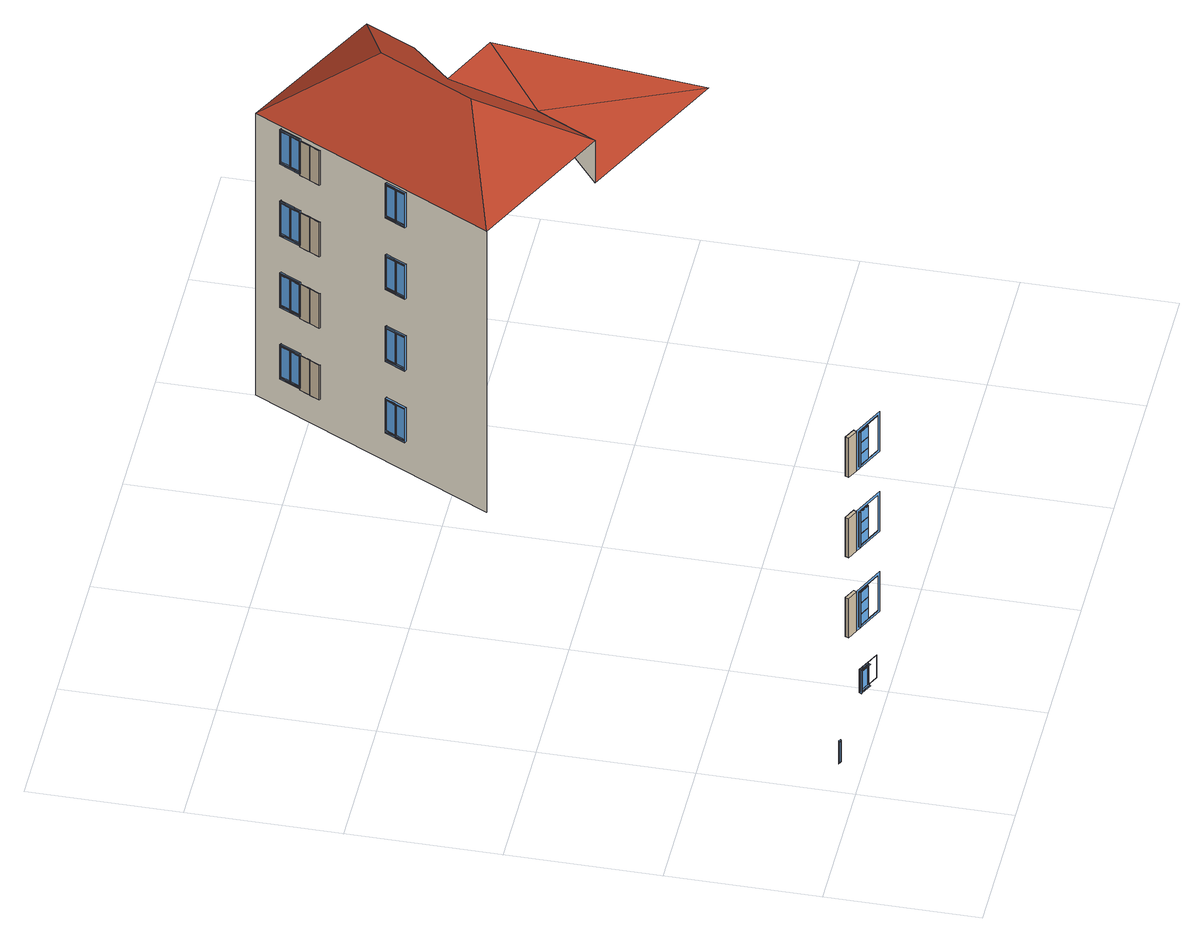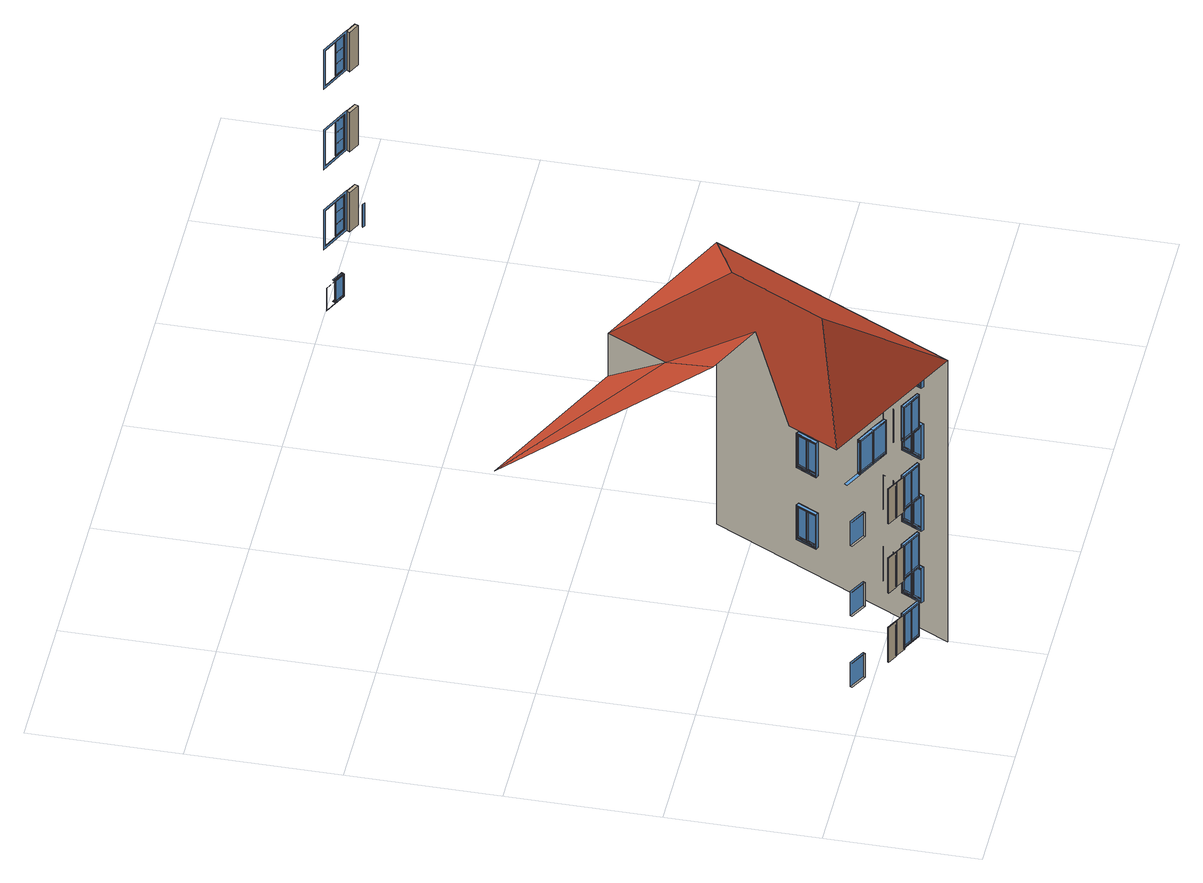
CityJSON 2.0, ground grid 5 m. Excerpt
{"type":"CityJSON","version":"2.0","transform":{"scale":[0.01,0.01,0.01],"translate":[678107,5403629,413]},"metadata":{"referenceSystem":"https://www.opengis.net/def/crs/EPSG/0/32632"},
"CityObjects":{
"building1":{"type":"Building","attributes":{"measuredHeight":18.85},"children":["building1-1","building1-2","building1-3"],"geometry":[{"type":"MultiSurface","lod":"3","boundaries":[[[0,1,2,3]],[[4,5,6,7]],[[8,9,10,11]],[[12,13,14,15,4,5]],[[16,17,18,19]],[[20,21,22,23]],[[24,25,26,27]],[[28,29,30,31]],[[32,33,34,35]],[[36,18,17,37]],[[38,22,21,39]],[[40,26,25,41]],[[42,43,44,45]],[[46,47,48,49]],[[50,51,52,53]],[[54,55,56,57]],[[58,59,60,61]],[[62,63,64,65]],[[66,67,68,69]],[[70,71,72,73]],[[74,75,76,77]],[[78,79,80,81]],[[82,56,55,83]],[[84,48,47,85]],[[86,52,51,87]],[[88,68,67,89]],[[90,60,59,91]],[[92,64,63,93]],[[94,80,79,95]],[[96,72,71,97]],[[98,76,75,99]],[[100,101,102,103]],[[31,30,104,105]],[[106,107,29,28]],[[28,31,105,106],[44,43,108,109]],[[45,44,109,110]],[[43,42,111,108]],[[112,113,47,46]],[[53,52,114,115]],[[116,117,55,54]],[[118,119,51,50]],[[57,56,120,121]],[[49,48,122,123]],[[124,125,59,58]],[[65,64,126,127]],[[128,129,67,66]],[[130,131,63,62]],[[69,68,132,133]],[[61,60,134,135]],[[136,137,71,70]],[[77,76,138,139]],[[140,141,79,78]],[[142,143,75,74]],[[81,80,144,145]],[[73,72,146,147]],[[117,55,56,120]],[[129,67,68,132]],[[141,79,80,144]],[[114,119,51,52]],[[122,113,47,48]],[[126,131,63,64]],[[134,125,59,60]],[[138,143,75,76]],[[146,137,71,72]],[[111,110,45,42]],[[85,47,113,148]],[[83,55,117,149]],[[150,114,52,86]],[[87,51,119,151]],[[152,120,56,82]],[[153,122,48,84]],[[91,59,125,154]],[[89,67,129,155]],[[156,126,64,92]],[[93,63,131,157]],[[158,132,68,88]],[[159,134,60,90]],[[97,71,137,160]],[[95,79,141,161]],[[162,138,76,98]],[[99,75,143,163]],[[164,144,80,94]],[[165,146,72,96]],[[166,102,101,167],[42,111,110,45]],[[168,169,170,171],[83,149,152,82],[151,150,86,87],[148,153,84,85]],[[172,173,174,175],[89,155,158,88],[157,156,92,93],[154,159,90,91]],[[176,177,178,179],[95,161,164,94],[163,162,98,99],[160,165,96,97]],[[103,102,166,180]],[[181,167,101,100]],[[151,119,114,150]],[[148,113,122,153]],[[149,117,120,152]],[[157,131,126,156]],[[154,125,134,159]],[[155,129,132,158]],[[163,143,138,162]],[[160,137,146,165]],[[161,141,144,164]],[[180,166,167,181]],[[181,182,183,180]],[[34,184,185,33],[100,103,180,183,186,187,182,181]],[[37,17,188,189]],[[190,191,22,38]],[[39,21,192,193]],[[194,195,26,40]],[[41,25,196,197]],[[198,199,200,201],[202,36,37,189]],[[203,204,205,206],[190,38,39,193]],[[207,208,209,210],[194,40,41,197]]],"semantics":{"surfaces":[{"type":"Window","frameMaterialClass":"Wood","frameMaterialName":"PaintedWood","paneMaterialClass":"Glass","frameMaterialUncertainty":0.5}],"values":[0,0,0,0,0,0,0,0,0,0,0,0,0,0,0,0,0,0,0,0,0,0,0,0,0,0,0,0,0,0,0,0,0,0,0,0,0,0,0,0,0,0,0,0,0,0,0,0,0,0,0,0,0,0,0,0,0,0,0,0,0,0,0,0,0,0,0,0,0,0,0,0,0,0,0,0,0,0,0,0,0,0,0,0,0,0,0,0,0,0,0,0,0,0,0,0,0,0,0,0,0,0,0,0,0,0,0,0,0]}}]},
"building1-1":{"type":"BuildingInstallation","attributes":{"materialClass":"Wood","materialName":"PaintedWood","materialUncertainty":0.3,"relationToConstruction":"outside"},"parents":["building1"],"geometry":[{"type":"MultiSurface","lod":"3","boundaries":[[[211,208,212,213]],[[208,211,214,215]],[[213,212,216,217]],[[211,213,217,214]],[[217,216,215,214]],[[212,208,215,216]]]}]},
"building1-2":{"type":"BuildingInstallation","attributes":{"materialClass":"Wood","materialName":"PaintedWood","materialUncertainty":0.3,"relationToConstruction":"outside"},"parents":["building1"],"geometry":[{"type":"MultiSurface","lod":"3","boundaries":[[[218,199,219,220]],[[199,218,221,222]],[[220,219,223,224]],[[218,220,224,221]],[[224,223,222,221]],[[219,199,222,223]]]}]},
"building1-3":{"type":"BuildingInstallation","attributes":{"materialClass":"Wood","materialName":"PaintedWood","materialUncertainty":0.3,"relationToConstruction":"outside"},"parents":["building1"],"geometry":[{"type":"MultiSurface","lod":"3","boundaries":[[[225,204,226,227]],[[204,225,228,229]],[[227,226,230,231]],[[225,227,231,228]],[[231,230,229,228]],[[226,204,229,230]]]}]},
"building2":{"type":"Building","attributes":{"measuredHeight":13.29},"children":["building2-1","building2-2","building2-3","building2-4","building2-5","building2-6","building2-7"],"geometry":[{"type":"MultiSurface","lod":"3","boundaries":[[[232,233,234,235]],[[236,237,238,239]],[[240,241,242,243]],[[244,245,246,247]],[[248,249,250,251]],[[252,253,254,255]],[[256,257,258,259]],[[260,261,262,263]],[[264,265,266,267]],[[268,269,270,271]],[[272,273,274,275]],[[276,277,278,279]],[[280,281,282,283]],[[284,285,286,287]],[[288,289,290,291]],[[292,293,294,295]],[[296,297,233,232]],[[235,234,298,299]],[[300,301,237,236]],[[239,238,302,303]],[[304,305,241,240]],[[243,242,306,307]],[[308,309,245,244]],[[247,246,310,311]],[[312,313,267,264]],[[314,315,271,268]],[[316,317,275,272]],[[318,319,279,276]],[[298,234,233,297],[264,312,313,267]],[[302,238,237,301],[268,314,315,271]],[[306,242,241,305],[272,316,317,275]],[[310,246,245,309],[276,318,319,279]],[[267,266,320,313]],[[265,264,312,321]],[[271,270,322,315]],[[269,268,314,323]],[[275,274,324,317]],[[273,272,316,325]],[[279,278,326,319]],[[277,276,318,327]],[[280,283,328,329],[266,265,321,320]],[[284,287,330,331],[270,269,323,322]],[[288,291,332,333],[274,273,325,324]],[[292,295,334,335],[278,277,327,326]],[[329,336,281,280]],[[331,337,285,284]],[[333,338,289,288]],[[335,339,293,292]],[[283,282,340,328]],[[287,286,341,330]],[[291,290,342,332]],[[295,294,343,334]],[[296,344,345,299]],[[300,346,347,303]],[[304,348,349,307]],[[308,350,351,311]],[[250,352,353,249],[232,235,299,345,354,355,344,296]],[[254,356,357,253],[236,239,303,347,358,359,346,300]],[[258,360,361,257],[240,243,307,349,362,363,348,304]],[[262,364,365,261],[244,247,311,351,366,367,350,308]],[[299,298,297,296]],[[303,302,301,300]],[[307,306,305,304]],[[311,310,309,308]],[[344,368,369,345]],[[346,370,371,347]],[[348,372,373,349]],[[350,374,375,351]],[[321,312,313,320]],[[323,314,315,322]],[[325,316,317,324]],[[327,318,319,326]],[[352,376,251,250]],[[249,248,377,353]],[[356,378,255,254]],[[253,252,379,357]],[[360,380,259,258]],[[257,256,381,361]],[[364,382,263,262]],[[261,260,383,365]],[[384,385,386,387]],[[388,389,390,391]],[[392,393,394,395]],[[396,397,398,399]],[[340,336,329,328]],[[341,337,331,330]],[[342,338,333,332]],[[343,339,335,334]],[[400,401,402,403]],[[404,405,406,407]],[[408,409,410,411]],[[412,413,414,415]],[[336,340,401,400]],[[337,341,405,404]],[[338,342,409,408]],[[339,343,413,412]],[[251,376,377,248],[416,401,340,282,281,336,400,417]],[[255,378,379,252],[418,405,341,286,285,337,404,419]],[[259,380,381,256],[420,409,342,290,289,338,408,421]],[[263,382,383,260],[422,413,343,294,293,339,412,423]],[[355,424,368,344]],[[345,369,425,354]],[[359,426,370,346]],[[347,371,427,358]],[[363,428,372,348]],[[349,373,429,362]],[[367,430,374,350]],[[351,375,431,366]],[[424,425,369,368],[385,432,433,386]],[[426,427,371,370],[389,434,435,390]],[[428,429,373,372],[393,436,437,394]],[[430,431,375,374],[397,438,439,398]],[[386,385,432,433]],[[390,389,434,435]],[[394,393,436,437]],[[398,397,438,439]],[[387,386,433,440]],[[384,441,432,385]],[[391,390,435,442]],[[388,443,434,389]],[[395,394,437,444]],[[392,445,436,393]],[[399,398,439,446]],[[396,447,438,397]],[[448,449,450]],[[451,440,387,384,441,452,403,402]],[[453,442,391,388,443,454,407,406]],[[455,444,395,392,445,456,411,410]],[[457,446,399,396,447,458,415,414]],[[402,401,416,451]],[[452,417,400,403]],[[406,405,418,453]],[[454,419,404,407]],[[410,409,420,455]],[[456,421,408,411]],[[414,413,422,457]],[[458,423,412,415]],[[354,425,424,355]],[[358,427,426,359]],[[362,429,428,363]],[[366,431,430,367]],[[441,440,433,432]],[[443,442,435,434]],[[445,444,437,436]],[[447,446,439,438]],[[376,352,353,377]],[[378,356,357,379]],[[380,360,361,381]],[[382,364,365,383]],[[451,416,417,452,441,440]],[[453,418,419,454,443,442]],[[455,420,421,456,445,444]],[[457,422,423,458,447,446]],[[459,449,460,461],[261,365,364,262],[352,250,249,353],[361,360,258,257],[357,356,254,253],[462,463,464,465],[466,467,468,469],[470,471,472,473],[474,475,476,477]],[[449,448,478,460]],[[450,479,480]],[[481,482,483,484]],[[485,486,487,488]],[[489,490,491,492]],[[493,494,495,496]],[[497,470,473,498]],[[499,465,464,500]],[[501,467,466,502]],[[503,477,476,504]],[[505,506,507,508]],[[509,510,511,512]],[[513,514,515,516]],[[517,518,519,520]],[[521,522,523,524]],[[525,526,527,528]],[[529,530,531,532]],[[533,534,535,536]],[[537,538,482,481]],[[484,483,539,540]],[[541,542,486,485]],[[488,487,543,544]],[[545,546,490,489]],[[492,491,547,548]],[[549,550,494,493]],[[496,495,551,552]],[[553,554,508,505]],[[555,556,512,509]],[[557,558,516,513]],[[559,560,520,517]],[[539,483,482,538],[505,553,554,508]],[[543,487,486,542],[509,555,556,512]],[[547,491,490,546],[513,557,558,516]],[[551,495,494,550],[517,559,560,520]],[[508,507,561,554]],[[512,511,562,556]],[[516,515,563,558]],[[520,519,564,560]],[[506,505,553,565]],[[510,509,555,566]],[[514,513,557,567]],[[518,517,559,568]],[[521,524,569,570],[507,506,565,561]],[[525,528,571,572],[511,510,566,562]],[[529,532,573,574],[515,514,567,563]],[[533,536,575,576],[519,518,568,564]],[[570,577,522,521]],[[524,523,578,569]],[[572,579,526,525]],[[528,527,580,571]],[[574,581,530,529]],[[532,531,582,573]],[[576,583,534,533]],[[536,535,584,575]],[[537,585,586,540]],[[541,587,588,544]],[[545,589,590,548]],[[549,591,592,552]],[[473,472,471,470],[481,484,540,586,593,594,585,537]],[[464,463,462,465],[485,488,544,588,595,596,587,541]],[[466,469,468,467],[489,492,548,590,597,598,589,545]],[[476,475,474,477],[493,496,552,592,599,600,591,549]],[[540,539,538,537]],[[544,543,542,541]],[[548,547,546,545]],[[552,551,550,549]],[[585,601,602,586]],[[587,603,604,588]],[[589,605,606,590]],[[591,607,608,592]],[[565,553,554,561]],[[566,555,556,562]],[[567,557,558,563]],[[568,559,560,564]],[[470,497,609,471]],[[465,499,610,462]],[[467,501,611,468]],[[477,503,612,474]],[[472,613,498,473]],[[463,614,500,464]],[[469,615,502,466]],[[475,616,504,476]],[[617,618,619,620]],[[621,622,623,624]],[[625,626,627,628]],[[629,630,631,632]],[[578,577,570,569]],[[580,579,572,571]],[[582,581,574,573]],[[584,583,576,575]],[[633,634,635,636]],[[637,638,639,640]],[[641,642,643,644]],[[645,646,647,648]],[[577,578,634,633]],[[579,580,638,637]],[[581,582,642,641]],[[583,584,646,645]],[[498,613,609,497],[649,634,578,523,522,577,633,650]],[[500,614,610,499],[651,638,580,527,526,579,637,652]],[[502,615,611,501],[653,642,582,531,530,581,641,654]],[[504,616,612,503],[655,646,584,535,534,583,645,656]],[[594,657,601,585]],[[586,602,658,593]],[[596,659,603,587]],[[588,604,660,595]],[[598,661,605,589]],[[590,606,662,597]],[[600,663,607,591]],[[592,608,664,599]],[[657,658,602,601],[618,665,666,619]],[[659,660,604,603],[622,667,668,623]],[[661,662,606,605],[626,669,670,627]],[[663,664,608,607],[630,671,672,631]],[[619,618,665,666]],[[623,622,667,668]],[[627,626,669,670]],[[631,630,671,672]],[[620,619,666,673]],[[617,674,665,618]],[[624,623,668,675]],[[621,676,667,622]],[[628,627,670,677]],[[625,678,669,626]],[[632,631,672,679]],[[629,680,671,630]],[[681,673,620,617,674,682,636,635]],[[683,675,624,621,676,684,640,639]],[[685,677,628,625,678,686,644,643]],[[687,679,632,629,680,688,648,647]],[[635,634,649,681]],[[639,638,651,683]],[[643,642,653,685]],[[647,646,655,687]],[[682,650,633,636]],[[684,652,637,640]],[[686,654,641,644]],[[688,656,645,648]],[[593,658,657,594]],[[595,660,659,596]],[[597,662,661,598]],[[599,664,663,600]],[[674,673,666,665]],[[676,675,668,667]],[[678,677,670,669]],[[680,679,672,671]],[[613,472,471,609]],[[614,463,462,610]],[[615,469,468,611]],[[616,475,474,612]],[[681,649,650,682,674,673]],[[683,651,652,684,676,675]],[[685,653,654,686,678,677]],[[687,655,656,688,680,679]],[[689,480,479]],[[480,690,691]],[[450,480,691,692,693,478,448]],[[480,689,690]],[[694,695,696,697]],[[698,699,700,701]],[[702,703,704,705]],[[706,707,708,709]],[[710,711,712,713]],[[714,715,716,717]],[[718,719,720,721]],[[722,723,724,725]],[[726,727,728,729]],[[730,731,732,733]],[[734,735,736,737]],[[738,739,740,741]],[[742,743,744,745]],[[746,747,748,749]],[[750,751,752,753]],[[754,755,756,757]],[[758,759,695,694]],[[760,761,699,698]],[[762,763,703,702]],[[764,765,707,706]],[[697,696,766,767]],[[701,700,768,769]],[[705,704,770,771]],[[709,708,772,773]],[[694,697,767,758],[728,727,774,775]],[[698,701,769,760],[732,731,776,777]],[[702,705,771,762],[736,735,778,779]],[[706,709,773,764],[740,739,780,781]],[[729,728,775,782]],[[727,726,783,774]],[[733,732,777,784]],[[731,730,785,776]],[[737,736,779,786]],[[735,734,787,778]],[[741,740,781,788]],[[739,738,789,780]],[[783,782,729,726]],[[785,784,733,730]],[[787,786,737,734]],[[789,788,741,738]],[[790,744,743,791],[726,783,782,729]],[[792,748,747,793],[730,785,784,733]],[[794,752,751,795],[734,787,786,737]],[[796,756,755,797],[738,789,788,741]],[[798,791,743,742]],[[745,744,790,799]],[[800,793,747,746]],[[749,748,792,801]],[[802,795,751,750]],[[753,752,794,803]],[[804,797,755,754]],[[757,756,796,805]],[[759,766,806,807]],[[761,768,808,809]],[[763,770,810,811]],[[765,772,812,813]],[[713,814,815,710],[816,806,766,696,695,759,807,817]],[[717,818,819,714],[820,808,768,700,699,761,809,821]],[[721,822,823,718],[824,810,770,704,703,763,811,825]],[[725,826,827,722],[828,812,772,708,707,765,813,829]],[[766,759,758,767]],[[768,761,760,769]],[[770,763,762,771]],[[772,765,764,773]],[[807,806,830,831]],[[809,808,832,833]],[[811,810,834,835]],[[813,812,836,837]],[[774,783,782,775]],[[776,785,784,777]],[[778,787,786,779]],[[780,789,788,781]],[[838,814,713,712]],[[839,818,717,716]],[[840,822,721,720]],[[841,826,725,724]],[[711,710,815,842]],[[715,714,819,843]],[[719,718,823,844]],[[723,722,827,845]],[[846,847,848,849]],[[850,851,852,853]],[[854,855,856,857]],[[858,859,860,861]],[[799,790,791,798]],[[801,792,793,800]],[[803,794,795,802]],[[805,796,797,804]],[[862,863,864,865]],[[866,867,868,869]],[[870,871,872,873]],[[874,875,876,877]],[[798,862,865,799]],[[800,866,869,801]],[[802,870,873,803]],[[804,874,877,805]],[[712,838,842,711],[742,745,799,865,878,879,862,798]],[[716,839,843,715],[746,749,801,869,880,881,866,800]],[[720,840,844,719],[750,753,803,873,882,883,870,802]],[[724,841,845,723],[754,757,805,877,884,885,874,804]],[[478,693,460]],[[886,817,807,831]],[[887,821,809,833]],[[888,825,811,835]],[[889,829,813,837]],[[830,806,816,890]],[[832,808,820,891]],[[834,810,824,892]],[[836,812,828,893]],[[890,894,849,846,895,886,831,830]],[[891,896,853,850,897,887,833,832]],[[892,898,857,854,899,888,835,834]],[[893,900,861,858,901,889,837,836]],[[846,895,902,847]],[[850,897,903,851]],[[854,899,904,855]],[[858,901,905,859]],[[849,848,906,894]],[[853,852,907,896]],[[857,856,908,898]],[[861,860,909,900]],[[910,911,864,863],[847,902,906,848]],[[912,913,868,867],[851,903,907,852]],[[914,915,872,871],[855,904,908,856]],[[916,917,876,875],[859,905,909,860]],[[848,847,902,906]],[[852,851,903,907]],[[856,855,904,908]],[[860,859,905,909]],[[879,910,863,862]],[[865,864,911,878]],[[881,912,867,866]],[[869,868,913,880]],[[883,914,871,870]],[[873,872,915,882]],[[885,916,875,874]],[[877,876,917,884]],[[890,816,817,886,895,894]],[[891,820,821,887,897,896]],[[892,824,825,888,899,898]],[[893,828,829,889,901,900]],[[895,894,906,902]],[[897,896,907,903]],[[899,898,908,904]],[[901,900,909,905]],[[814,838,842,815]],[[818,839,843,819]],[[822,840,844,823]],[[826,841,845,827]],[[878,911,910,879]],[[880,913,912,881]],[[882,915,914,883]],[[884,917,916,885]],[[918,919,920,921]],[[922,923,924,925]],[[926,927,928,929]],[[930,931,932,933]],[[918,921,934,935],[928,927,936,937]],[[924,938,939,925]],[[922,940,941,923]],[[927,926,942,936]],[[929,928,937,943]],[[942,943,929,926]],[[935,944,919,918]],[[921,920,945,934]],[[946,932,931,947],[926,942,943,929]],[[948,947,931,930]],[[933,932,946,949]],[[933,949,941,923,924,938,948,930]],[[944,940,922,925,939,945,920,919]],[[950,951,952,953]],[[940,941,949,948,938,939,945,944]],[[954,955,956,957]],[[958,959,960,961]],[[951,962,963,940,944,945,939,964,965,952]],[[938,966,964,939]],[[953,952,965,967]],[[968,962,951,950]],[[950,953,967,968],[956,955,969,970]],[[971,972,941,949,948,938,966,973,958,961]],[[972,941,940,963]],[[955,954,974,969]],[[957,956,970,975]],[[974,975,957,954]],[[976,960,959,977],[954,974,975,957]],[[961,960,976,971]],[[973,977,959,958]],[[978,979,980,981]],[[982,983,984,985]],[[986,987,988,989]],[[962,965,990,991]],[[962,991,992,963]],[[993,990,965,964]],[[965,962,968,967]],[[969,974,975,970]],[[991,990,994,995]],[[963,992,996,972]],[[966,997,993,964]],[[971,976,977,973]],[[998,999,1000,1001]],[[1002,1003,1004,1005]],[[973,1002,1005,971]],[[997,1002,973,966]],[[996,972,971,1005]],[[989,988,1006,1007]],[[985,984,1008,1009]],[[981,980,1010,1011]],[[979,1012,1010,980]],[[987,1013,1006,988]],[[983,1014,1008,984]],[[1015,978,981,1011]],[[1016,982,985,1009]],[[1017,986,989,1007]],[[996,992,1018,1019]]],"semantics":{"surfaces":[{"type":"Window","frameMaterialClass":"Plastic","paneMaterialClass":"Glass","frameMaterialUncertainty":0.3},{"type":"RoofSurface","klumMaterialClass":"Ceramic","klumMaterialIndex":"D201","materialUncertainty":0.3},{"type":"WallSurface","klumMaterialClass":"Plaster","klumMaterialIndex":"I201","materialUncertainty":0.3},{"type":"WallSurface"},{"type":"Window","paneMaterialClass":"Glass"},{"type":"OuterCeilingSurface"},{"type":"OuterFloorSurface"}],"values":[0,0,0,0,0,0,0,0,0,0,0,0,0,0,0,0,0,0,0,0,0,0,0,0,0,0,0,0,0,0,0,0,0,0,0,0,0,0,0,0,0,0,0,0,0,0,0,0,0,0,0,0,0,0,0,0,0,0,0,0,0,0,0,0,0,0,0,0,0,0,0,0,0,0,0,0,0,0,0,0,0,0,0,0,0,0,0,0,0,0,0,0,0,0,0,0,0,0,0,0,0,0,0,0,0,0,0,0,0,0,0,0,0,0,0,0,0,0,0,0,0,0,0,0,1,0,0,0,0,0,0,0,0,0,0,0,0,0,0,0,0,0,0,0,0,0,0,0,0,0,0,0,0,2,1,2,0,0,0,0,0,0,0,0,0,0,0,0,0,0,0,0,0,0,0,0,0,0,0,0,0,0,0,0,0,0,0,0,0,0,0,0,0,0,0,0,0,0,0,0,0,0,0,0,0,0,0,0,0,0,0,0,0,0,0,0,0,0,0,0,0,0,0,0,0,0,0,0,0,0,0,0,0,0,0,0,0,0,0,0,0,0,0,0,0,0,0,0,0,0,0,0,0,0,0,0,0,0,0,0,0,0,0,0,0,0,0,0,0,0,0,0,0,0,0,0,0,0,0,0,0,0,0,0,0,0,0,0,0,0,0,0,0,0,0,0,0,0,0,0,0,0,0,0,0,0,0,0,1,1,1,1,0,0,0,0,0,0,0,0,0,0,0,0,0,0,0,0,0,0,0,0,0,0,0,0,0,0,0,0,0,0,0,0,0,0,0,0,0,0,0,0,0,0,0,0,0,0,0,0,0,0,0,0,0,0,0,0,0,0,0,0,0,0,0,0,0,0,0,0,0,0,0,0,0,0,0,0,0,0,0,0,0,0,0,0,0,0,0,0,0,0,0,0,0,0,0,0,0,0,0,0,1,0,0,0,0,0,0,0,0,0,0,0,0,0,0,0,0,0,0,0,0,0,0,0,0,0,0,0,0,0,0,0,0,0,0,0,0,0,0,0,0,0,0,0,0,0,0,0,0,0,0,0,0,0,0,0,0,0,0,0,0,0,0,0,0,0,0,0,0,0,0,0,0,0,0,0,0,0,0,0,0,0,0,0,0,0,0,3,3,3,0,0,0,0,0,0,0,0,0,0,0,0,0,0,4,4,4,5,5,5,6,6,6,0]}}]},
"building2-1":{"type":"BuildingInstallation","attributes":{"klumMaterialClass":"Wood","klumMaterialIndex":"L001","materialUncertainty":0.3,"relationToConstruction":"outside"},"parents":["building2"],"geometry":[{"type":"MultiSurface","lod":"3","boundaries":[[[1020,1021,1022,1023]],[[1022,1023,1024,1025]],[[1026,1027,1025,1024]],[[1026,1020,1023,1024]],[[1027,1028,1029,1025]],[[1021,1030,1031,1022]],[[1021,1027,1025,1022]],[[1028,1030,1031,1029]],[[1025,1029,1031,1022]],[[1027,1021,1030,1028]],[[1021,1027,1026,1020]],[[1020,1032,1033,1023]],[[1034,1035,1036,1037]],[[1035,1026,1024,1036]],[[1032,1034,1037,1033]],[[1033,1037,1036,1024,1023]],[[1034,1032,1020,1026,1035]]]}]},
"building2-2":{"type":"BuildingInstallation","attributes":{"klumMaterialClass":"Wood","klumMaterialIndex":"L001","materialUncertainty":0.3,"relationToConstruction":"outside"},"parents":["building2"],"geometry":[{"type":"MultiSurface","lod":"3","boundaries":[[[1038,1039,1040,1041]],[[1040,1041,1042,1043]],[[1044,1045,1043,1042]],[[1044,1038,1041,1042]],[[1045,1046,1047,1043]],[[1039,1048,1049,1040]],[[1039,1045,1043,1040]],[[1046,1048,1049,1047]],[[1043,1047,1049,1040]],[[1045,1039,1048,1046]],[[1039,1045,1044,1038]],[[1038,1050,1051,1041]],[[1052,1053,1054,1055]],[[1053,1044,1042,1054]],[[1050,1052,1055,1051]],[[1051,1055,1054,1042,1041]],[[1052,1050,1038,1044,1053]]]}]},
"building2-3":{"type":"BuildingInstallation","attributes":{"klumMaterialClass":"Wood","klumMaterialIndex":"L001","materialUncertainty":0.3,"relationToConstruction":"outside"},"parents":["building2"],"geometry":[{"type":"MultiSurface","lod":"3","boundaries":[[[1056,1057,1058,1059]],[[1058,1059,1060,1061]],[[1062,1063,1061,1060]],[[1062,1056,1059,1060]],[[1063,1064,1065,1061]],[[1057,1066,1067,1058]],[[1057,1063,1061,1058]],[[1064,1066,1067,1065]],[[1061,1065,1067,1058]],[[1063,1057,1066,1064]],[[1057,1063,1062,1056]],[[1056,1068,1069,1059]],[[1070,1071,1072,1073]],[[1071,1062,1060,1072]],[[1068,1070,1073,1069]],[[1069,1073,1072,1060,1059]],[[1070,1068,1056,1062,1071]]]}]},
"building2-4":{"type":"BuildingInstallation","attributes":{"klumMaterialClass":"Wood","klumMaterialIndex":"L001","materialUncertainty":0.3,"relationToConstruction":"outside"},"parents":["building2"],"geometry":[{"type":"MultiSurface","lod":"3","boundaries":[[[1074,1075,1076,1077]],[[1076,1077,1078,1079]],[[1080,1081,1079,1078]],[[1080,1074,1077,1078]],[[1081,1082,1083,1079]],[[1075,1084,1085,1076]],[[1075,1081,1079,1076]],[[1082,1084,1085,1083]],[[1079,1083,1085,1076]],[[1081,1075,1084,1082]],[[1075,1081,1080,1074]],[[1074,1086,1087,1077]],[[1088,1089,1090,1091]],[[1089,1080,1078,1090]],[[1086,1088,1091,1087]],[[1087,1091,1090,1078,1077]],[[1088,1086,1074,1080,1089]]]}]},
"building2-5":{"type":"BuildingInstallation","attributes":{"klumMaterialClass":"Wood","klumMaterialIndex":"L001","materialUncertainty":0.3,"relationToConstruction":"outside"},"parents":["building2"],"geometry":[{"type":"MultiSurface","lod":"3","boundaries":[[[1092,1093,1094,1095]],[[1094,1095,1096,1097]],[[1098,1099,1097,1096]],[[1098,1092,1095,1096]],[[1099,1100,840,1097]],[[1093,1101,844,1094]],[[1093,1099,1097,1094]],[[1100,1101,844,840]],[[1097,840,844,1094]],[[1099,1093,1101,1100]],[[1093,1099,1098,1092]],[[1092,1102,1103,1095]],[[1104,1105,1106,1107]],[[1105,1098,1096,1106]],[[1102,1104,1107,1103]],[[1103,1107,1106,1096,1095]],[[1104,1102,1092,1098,1105]]]}]},
"building2-6":{"type":"BuildingInstallation","attributes":{"klumMaterialClass":"Wood","klumMaterialIndex":"L001","materialUncertainty":0.3,"relationToConstruction":"outside"},"parents":["building2"],"geometry":[{"type":"MultiSurface","lod":"3","boundaries":[[[1108,1109,1110,1111]],[[1110,1111,1112,1113]],[[1114,1115,1113,1112]],[[1114,1108,1111,1112]],[[1115,1116,839,1113]],[[1109,1117,843,1110]],[[1109,1115,1113,1110]],[[1116,1117,843,839]],[[1113,839,843,1110]],[[1115,1109,1117,1116]],[[1109,1115,1114,1108]],[[1108,1118,1119,1111]],[[1120,1121,1122,1123]],[[1121,1114,1112,1122]],[[1118,1120,1123,1119]],[[1119,1123,1122,1112,1111]],[[1120,1118,1108,1114,1121]]]}]},
"building2-7":{"type":"BuildingInstallation","attributes":{"klumMaterialClass":"Wood","klumMaterialIndex":"L001","materialUncertainty":0.3,"relationToConstruction":"outside"},"parents":["building2"],"geometry":[{"type":"MultiSurface","lod":"3","boundaries":[[[1124,1125,1126,1127]],[[1126,1127,1128,1129]],[[1130,1131,1129,1128]],[[1130,1124,1127,1128]],[[1131,1132,841,1129]],[[1125,1133,845,1126]],[[1125,1131,1129,1126]],[[1132,1133,845,841]],[[1129,841,845,1126]],[[1131,1125,1133,1132]],[[1125,1131,1130,1124]],[[1124,1134,1135,1127]],[[1136,1137,1138,1139]],[[1137,1130,1128,1138]],[[1134,1136,1139,1135]],[[1135,1139,1138,1128,1127]],[[1136,1134,1124,1130,1137]]]}]}
},
"vertices":[
[24,58,186],[27,57,186],[27,57,272],[24,58,272],[31,54,190],[31,54,268],[26,56,268],[26,56,190],[34,54,275],[25,59,275],[25,59,183],[34,54,183],[31,54,272],[33,53,272],[33,53,186],[31,54,186],[364,59,770],[367,65,770],[367,65,909],[364,59,909],[364,59,1090],[367,65,1090],[367,65,1229],[364,59,1229],[364,59,450],[367,65,450],[367,65,589],[364,59,589],[369,57,188],[367,55,188],[367,55,274],[369,57,274],[366,56,185],[371,65,185],[371,65,276],[366,56,276],[367,66,909],[367,66,770],[367,66,1229],[367,66,1090],[367,66,589],[367,66,450],[372,61,192],[370,57,192],[370,57,270],[372,61,270],[370,61,774],[371,62,774],[371,62,817],[370,61,817],[370,61,818],[371,62,818],[371,62,861],[370,61,861],[370,61,862],[371,62,862],[371,62,905],[370,61,905],[370,61,1094],[371,62,1094],[371,62,1137],[370,61,1137],[370,61,1138],[371,62,1138],[371,62,1181],[370,61,1181],[370,61,1182],[371,62,1182],[371,62,1225],[370,61,1225],[370,61,454],[371,62,454],[371,62,497],[370,61,497],[370,61,498],[371,62,498],[371,62,541],[370,61,541],[370,61,542],[371,62,542],[371,62,585],[370,61,585],[371,63,905],[371,63,862],[371,63,817],[371,63,774],[371,63,861],[371,63,818],[371,63,1225],[371,63,1182],[371,63,1137],[371,63,1094],[371,63,1181],[371,63,1138],[371,63,585],[371,63,542],[371,63,497],[371,63,454],[371,63,541],[371,63,498],[372,64,274],[371,62,274],[371,62,188],[372,64,188],[405,37,274],[406,40,274],[406,40,188],[405,37,188],[405,40,192],[405,40,270],[407,45,270],[407,45,192],[406,44,774],[407,45,774],[407,45,861],[406,44,861],[406,44,862],[407,45,862],[406,44,818],[407,45,818],[407,45,905],[406,44,905],[407,45,817],[406,44,817],[406,44,1094],[407,45,1094],[407,45,1181],[406,44,1181],[406,44,1182],[407,45,1182],[406,44,1138],[407,45,1138],[407,45,1225],[406,44,1225],[407,45,1137],[406,44,1137],[406,44,454],[407,45,454],[407,45,541],[406,44,541],[406,44,542],[407,45,542],[406,44,498],[407,45,498],[407,45,585],[406,44,585],[407,45,497],[406,44,497],[408,46,774],[408,46,862],[408,46,861],[408,46,818],[408,46,905],[408,46,817],[408,46,1094],[408,46,1182],[408,46,1181],[408,46,1138],[408,46,1225],[408,46,1137],[408,46,454],[408,46,542],[408,46,541],[408,46,498],[408,46,585],[408,46,497],[408,44,188],[408,44,274],[409,46,773],[369,64,773],[369,64,906],[409,46,906],[409,46,1093],[369,64,1093],[369,64,1226],[409,46,1226],[409,46,453],[369,64,453],[369,64,586],[409,46,586],[409,46,188],[409,46,274],[411,46,274],[411,46,188],[450,27,276],[450,27,185],[449,28,188],[449,28,274],[454,24,770],[455,25,770],[455,25,1229],[454,24,1229],[454,24,1090],[455,25,1090],[455,25,589],[454,24,589],[454,24,450],[455,25,450],[464,21,760],[358,70,760],[358,70,919],[464,21,919],[455,25,909],[464,21,1080],[358,70,1080],[358,70,1239],[464,21,1239],[464,21,440],[358,70,440],[358,70,599],[464,21,599],
[321,88,440],[358,70,596],[321,88,596],[326,100,440],[364,82,440],[364,82,596],[326,100,596],
[321,88,760],[358,70,916],[321,88,916],[326,100,760],[364,82,760],[364,82,916],[326,100,916],
[321,88,1080],[358,70,1236],[321,88,1236],[326,100,1080],[364,82,1080],[364,82,1236],[326,100,1236],
[1239,1667,1194],[1242,1666,1194],[1242,1666,1065],[1239,1667,1065],[1239,1667,336],[1242,1666,336],[1242,1666,207],[1239,1667,207],[1239,1667,622],[1242,1666,622],[1242,1666,493],[1239,1667,493],[1239,1667,908],[1242,1666,908],[1242,1666,779],[1239,1667,779],[1248,1661,1060],[1239,1666,1060],[1239,1666,1198],[1248,1661,1198],[1248,1661,202],[1239,1666,202],[1239,1666,340],[1248,1661,340],[1248,1661,488],[1239,1666,488],[1239,1666,626],[1248,1661,626],[1248,1661,774],[1239,1666,774],[1239,1666,912],[1248,1661,912],[1242,1666,1070],[1246,1664,1070],[1246,1664,1188],[1242,1666,1188],[1242,1666,212],[1246,1664,212],[1246,1664,330],[1242,1666,330],[1242,1666,498],[1246,1664,498],[1246,1664,616],[1242,1666,616],[1242,1666,784],[1246,1664,784],[1246,1664,902],[1242,1666,902],[1246,1663,1065],[1248,1662,1065],[1248,1662,1194],[1246,1663,1194],[1246,1663,207],[1248,1662,207],[1248,1662,336],[1246,1663,336],[1246,1663,493],[1248,1662,493],[1248,1662,622],[1246,1663,622],[1246,1663,779],[1248,1662,779],[1248,1662,908],[1246,1663,908],[1256,1699,1194],[1258,1698,1194],[1258,1698,1065],[1256,1699,1065],[1256,1699,336],[1258,1698,336],[1258,1698,207],[1256,1699,207],[1256,1699,622],[1258,1698,622],[1258,1698,493],[1256,1699,493],[1256,1699,908],[1258,1698,908],[1258,1698,779],[1256,1699,779],[1258,1697,1070],[1258,1697,1188],[1258,1697,212],[1258,1697,330],[1258,1697,498],[1258,1697,616],[1258,1697,784],[1258,1697,902],[1262,1695,1188],[1262,1695,1070],[1262,1695,330],[1262,1695,212],[1262,1695,616],[1262,1695,498],[1262,1695,902],[1262,1695,784],[1263,1696,1194],[1263,1696,1065],[1263,1696,336],[1263,1696,207],[1263,1696,622],[1263,1696,493],[1263,1696,908],[1263,1696,779],[1265,1695,1065],[1265,1695,207],[1265,1695,493],[1265,1695,779],[1265,1695,1194],[1265,1695,336],[1265,1695,622],[1265,1695,908],[1256,1700,1194],[1256,1700,1065],[1256,1700,336],[1256,1700,207],[1256,1700,622],[1256,1700,493],[1256,1700,908],[1256,1700,779],[1274,1734,1198],[1274,1734,1060],[1273,1734,1065],[1273,1734,1194],[1274,1734,340],[1274,1734,202],[1273,1734,207],[1273,1734,336],[1274,1734,626],[1274,1734,488],[1273,1734,493],[1273,1734,622],[1274,1734,912],[1274,1734,774],[1273,1734,779],[1273,1734,908],[1259,1699,1194],[1259,1699,1065],[1259,1699,336],[1259,1699,207],[1259,1699,622],[1259,1699,493],[1259,1699,908],[1259,1699,779],[1283,1730,1198],[1283,1730,1060],[1283,1730,340],[1283,1730,202],[1283,1730,626],[1283,1730,488],[1283,1730,912],[1283,1730,774],[1264,1698,1070],[1259,1700,1070],[1259,1700,1188],[1264,1698,1188],[1264,1698,212],[1259,1700,212],[1259,1700,330],[1264,1698,330],[1264,1698,498],[1259,1700,498],[1259,1700,616],[1264,1698,616],[1264,1698,784],[1259,1700,784],[1259,1700,902],[1264,1698,902],[1265,1696,1065],[1265,1696,1194],[1263,1697,1194],[1263,1697,1065],[1265,1696,207],[1265,1696,336],[1263,1697,336],[1263,1697,207],[1265,1696,493],[1265,1696,622],[1263,1697,622],[1263,1697,493],[1265,1696,779],[1265,1696,908],[1263,1697,908],[1263,1697,779],[1282,1729,1194],[1282,1729,1065],[1282,1729,336],[1282,1729,207],[1282,1729,622],[1282,1729,493],[1282,1729,908],[1282,1729,779],[1276,1732,1194],[1276,1732,1065],[1276,1732,336],[1276,1732,207],[1276,1732,622],[1276,1732,493],[1276,1732,908],[1276,1732,779],[1275,1732,1070],[1275,1732,1188],[1275,1732,212],[1275,1732,330],[1275,1732,498],[1275,1732,616],[1275,1732,784],[1275,1732,902],[1280,1730,1188],[1280,1730,1070],[1280,1730,330],[1280,1730,212],[1280,1730,616],[1280,1730,498],[1280,1730,902],[1280,1730,784],[1464,1505,1419],[1094,1380,1214],[1586,1142,1214],[1280,1730,1194],[1280,1730,1065],[1280,1730,336],[1280,1730,207],[1280,1730,622],[1280,1730,493],[1280,1730,908],[1280,1730,779],[1094,1380,90],[1503,2187,1214],[1503,2187,90],[1461,2103,1060],[1461,2103,1198],[1426,2034,1198],[1426,2034,1060],[1426,2034,912],[1426,2034,774],[1461,2103,774],[1461,2103,912],[1426,2034,488],[1461,2103,488],[1461,2103,626],[1426,2034,626],[1461,2103,202],[1461,2103,340],[1426,2034,340],[1426,2034,202],[1624,1820,1419],[1586,1142,1044],[1688,1342,1214],[1426,2035,622],[1428,2034,622],[1428,2034,493],[1426,2035,493],[1426,2035,1194],[1428,2034,1194],[1428,2034,1065],[1426,2035,1065],[1426,2035,908],[1428,2034,908],[1428,2034,779],[1426,2035,779],[1426,2035,336],[1428,2034,336],[1428,2034,207],[1426,2035,207],[1435,2029,488],[1435,2029,626],[1435,2029,1060],[1435,2029,1198],[1435,2029,774],[1435,2029,912],[1435,2029,202],[1435,2029,340],[1429,2035,498],[1433,2033,498],[1433,2033,616],[1429,2035,616],[1429,2035,1070],[1433,2033,1070],[1433,2033,1188],[1429,2035,1188],[1429,2035,784],[1433,2033,784],[1433,2033,902],[1429,2035,902],[1429,2035,212],[1433,2033,212],[1433,2033,330],[1429,2035,330],[1433,2032,493],[1435,2030,493],[1435,2030,622],[1433,2032,622],[1433,2032,1065],[1435,2030,1065],[1435,2030,1194],[1433,2032,1194],[1433,2032,779],[1435,2030,779],[1435,2030,908],[1433,2032,908],[1433,2032,207],[1435,2030,207],[1435,2030,336],[1433,2032,336],[1443,2068,622],[1445,2067,622],[1445,2067,493],[1443,2068,493],[1443,2068,1194],[1445,2067,1194],[1445,2067,1065],[1443,2068,1065],[1443,2068,908],[1445,2067,908],[1445,2067,779],[1443,2068,779],[1443,2068,336],[1445,2067,336],[1445,2067,207],[1443,2068,207],[1444,2065,498],[1444,2065,616],[1444,2065,1070],[1444,2065,1188],[1444,2065,784],[1444,2065,902],[1444,2065,212],[1444,2065,330],[1449,2063,616],[1449,2063,1188],[1449,2063,902],[1449,2063,330],[1449,2063,498],[1449,2063,1070],[1449,2063,784],[1449,2063,212],[1449,2064,622],[1449,2064,493],[1449,2064,1194],[1449,2064,1065],[1449,2064,908],[1449,2064,779],[1449,2064,336],[1449,2064,207],[1452,2063,493],[1452,2063,622],[1452,2063,1065],[1452,2063,1194],[1452,2063,779],[1452,2063,908],[1452,2063,207],[1452,2063,336],[1443,2069,622],[1443,2069,493],[1443,2069,1194],[1443,2069,1065],[1443,2069,908],[1443,2069,779],[1443,2069,336],[1443,2069,207],[1460,2102,493],[1460,2102,622],[1460,2102,1065],[1460,2102,1194],[1460,2102,779],[1460,2102,908],[1460,2102,207],[1460,2102,336],[1446,2068,622],[1446,2068,493],[1446,2068,1194],[1446,2068,1065],[1446,2068,908],[1446,2068,779],[1446,2068,336],[1446,2068,207],[1470,2098,488],[1470,2098,1060],[1470,2098,774],[1470,2098,202],[1470,2098,626],[1470,2098,1198],[1470,2098,912],[1470,2098,340],[1451,2066,498],[1446,2068,498],[1446,2068,616],[1451,2066,616],[1451,2066,1070],[1446,2068,1070],[1446,2068,1188],[1451,2066,1188],[1451,2066,784],[1446,2068,784],[1446,2068,902],[1451,2066,902],[1451,2066,212],[1446,2068,212],[1446,2068,330],[1451,2066,330],[1452,2064,493],[1452,2064,622],[1450,2065,622],[1450,2065,493],[1452,2064,1065],[1452,2064,1194],[1450,2065,1194],[1450,2065,1065],[1452,2064,779],[1452,2064,908],[1450,2065,908],[1450,2065,779],[1452,2064,207],[1452,2064,336],[1450,2065,336],[1450,2065,207],[1469,2097,622],[1469,2097,493],[1469,2097,1194],[1469,2097,1065],[1469,2097,908],[1469,2097,779],[1469,2097,336],[1469,2097,207],[1462,2101,622],[1462,2101,493],[1462,2101,1194],[1462,2101,1065],[1462,2101,908],[1462,2101,779],[1462,2101,336],[1462,2101,207],[1462,2100,498],[1462,2100,616],[1462,2100,1070],[1462,2100,1188],[1462,2100,784],[1462,2100,902],[1462,2100,212],[1462,2100,330],[1467,2098,616],[1467,2098,498],[1467,2098,1188],[1467,2098,1070],[1467,2098,902],[1467,2098,784],[1467,2098,330],[1467,2098,212],[1467,2098,622],[1467,2098,493],[1467,2098,1194],[1467,2098,1065],[1467,2098,908],[1467,2098,779],[1467,2098,336],[1467,2098,207],[2101,892,1044],[1829,1521,1343],[1635,1614,1341],[1907,1774,1214],[1991,1940,1214],[1625,2117,1034],[1624,2115,1034],[1624,2115,1163],[1625,2117,1163],[1625,2117,482],[1624,2115,482],[1624,2115,611],[1625,2117,611],[1625,2117,758],[1624,2115,758],[1624,2115,887],[1625,2117,887],[1625,2117,206],[1624,2115,206],[1624,2115,335],[1625,2117,335],[1623,2116,1030],[1627,2124,1030],[1627,2124,1168],[1623,2116,1168],[1623,2116,478],[1627,2124,478],[1627,2124,616],[1623,2116,616],[1623,2116,754],[1627,2124,754],[1627,2124,892],[1623,2116,892],[1623,2116,202],[1627,2124,202],[1627,2124,340],[1623,2116,340],[1628,2121,1040],[1626,2117,1040],[1626,2117,1158],[1628,2121,1158],[1628,2121,488],[1626,2117,488],[1626,2117,606],[1628,2121,606],[1628,2121,764],[1626,2117,764],[1626,2117,882],[1628,2121,882],[1628,2121,212],[1626,2117,212],[1626,2117,330],[1628,2121,330],[1628,2124,1163],[1627,2122,1163],[1627,2122,1034],[1628,2124,1034],[1628,2124,611],[1627,2122,611],[1627,2122,482],[1628,2124,482],[1628,2124,887],[1627,2122,887],[1627,2122,758],[1628,2124,758],[1628,2124,335],[1627,2122,335],[1627,2122,206],[1628,2124,206],[1658,2101,1034],[1657,2098,1034],[1658,2101,482],[1657,2098,482],[1658,2101,758],[1657,2098,758],[1658,2101,206],[1657,2098,206],[1657,2098,1163],[1658,2101,1163],[1657,2098,611],[1658,2101,611],[1657,2098,887],[1658,2101,887],[1657,2098,335],[1658,2101,335],[1656,2101,1040],[1656,2101,1158],[1656,2101,488],[1656,2101,606],[1656,2101,764],[1656,2101,882],[1656,2101,212],[1656,2101,330],[1659,2106,1158],[1659,2106,1040],[1659,2106,606],[1659,2106,488],[1659,2106,882],[1659,2106,764],[1659,2106,330],[1659,2106,212],[1660,2105,1034],[1660,2105,1163],[1660,2105,482],[1660,2105,611],[1660,2105,758],[1660,2105,887],[1660,2105,206],[1660,2105,335],[1661,2107,1163],[1661,2107,1034],[1661,2107,611],[1661,2107,482],[1661,2107,887],[1661,2107,758],[1661,2107,335],[1661,2107,206],[1658,2098,1163],[1658,2098,1034],[1658,2098,611],[1658,2098,482],[1658,2098,887],[1658,2098,758],[1658,2098,335],[1658,2098,206],[1692,2080,1168],[1692,2080,1030],[1690,2081,1163],[1690,2081,1034],[1692,2080,616],[1692,2080,478],[1690,2081,611],[1690,2081,482],[1692,2080,892],[1692,2080,754],[1690,2081,887],[1690,2081,758],[1692,2080,340],[1692,2080,202],[1690,2081,335],[1690,2081,206],[1659,2100,1163],[1659,2100,1034],[1659,2100,611],[1659,2100,482],[1659,2100,887],[1659,2100,758],[1659,2100,335],[1659,2100,206],[1696,2089,1168],[1696,2089,616],[1696,2089,892],[1696,2089,340],[1696,2089,1030],[1696,2089,478],[1696,2089,754],[1696,2089,202],[1660,2100,1040],[1662,2104,1040],[1662,2104,1158],[1660,2100,1158],[1660,2100,488],[1662,2104,488],[1662,2104,606],[1660,2100,606],[1660,2100,764],[1662,2104,764],[1662,2104,882],[1660,2100,882],[1660,2100,212],[1662,2104,212],[1662,2104,330],[1660,2100,330],[1662,2107,1163],[1661,2105,1163],[1661,2105,1034],[1662,2107,1034],[1662,2107,611],[1661,2105,611],[1661,2105,482],[1662,2107,482],[1662,2107,887],[1661,2105,887],[1661,2105,758],[1662,2107,758],[1662,2107,335],[1661,2105,335],[1661,2105,206],[1662,2107,206],[1695,2090,1034],[1695,2090,1163],[1695,2090,482],[1695,2090,611],[1695,2090,758],[1695,2090,887],[1695,2090,206],[1695,2090,335],[1691,2083,1034],[1691,2083,482],[1691,2083,758],[1691,2083,206],[1691,2083,1163],[1691,2083,611],[1691,2083,887],[1691,2083,335],[1691,2083,1158],[1691,2083,1040],[1691,2083,606],[1691,2083,488],[1691,2083,882],[1691,2083,764],[1691,2083,330],[1691,2083,212],[1693,2088,1040],[1693,2088,488],[1693,2088,764],[1693,2088,212],[1693,2088,1158],[1693,2088,606],[1693,2088,882],[1693,2088,330],[1694,2088,1163],[1694,2088,1034],[1694,2088,611],[1694,2088,482],[1694,2088,887],[1694,2088,758],[1694,2088,335],[1694,2088,206],[1771,2043,1043],[1770,2041,1043],[1770,2041,1170],[1771,2043,1170],[1769,2042,1039],[1773,2050,1039],[1773,2050,1174],[1769,2042,1174],[1775,2047,1049],[1773,2042,1049],[1773,2042,1165],[1775,2047,1165],[1775,2050,1170],[1774,2047,1170],[1774,2047,1043],[1775,2050,1043],[1826,2015,1170],[1826,2015,1043],[1824,2016,1049],[1824,2016,1165],[1829,2022,1174],[1825,2013,1174],[1825,2013,1039],[1829,2022,1039],[1827,2021,1049],[1827,2021,1165],[1825,2013,1043],[1825,2013,1170],[1828,2020,1043],[1828,2020,1170],[1829,2022,1170],[1829,2022,1043],[1828,2014,1043],[1827,2012,1043],[1827,2012,1170],[1828,2014,1170],[1832,2018,1049],[1829,2014,1049],[1829,2014,1165],[1832,2018,1165],[1831,2021,1170],[1830,2019,1170],[1830,2019,1043],[1831,2021,1043],[1881,1984,1043],[1881,1984,1039],[1881,1984,1174],[1881,1984,1170],[1886,1993,1174],[1883,1987,1170],[1883,1987,1043],[1881,1988,1049],[1881,1988,1165],[1886,1993,1043],[1886,1993,1039],[1886,1993,1170],[1883,1992,1049],[1883,1992,1165],[1885,1991,1043],[1885,1991,1170],[1866,2003,777],[1866,2003,873],[1863,1996,873],[1863,1996,777],[1866,2003,214],[1866,2003,310],[1863,1996,310],[1863,1996,214],[1866,2003,498],[1866,2003,594],[1863,1996,594],[1863,1996,498],[1883,1983,1170],[1883,1983,1043],[1883,1983,1039],[1883,1983,1174],[1884,1986,1170],[1884,1986,1043],[1888,1992,1039],[1888,1992,1174],[1886,1985,1049],[1888,1989,1049],[1888,1989,1165],[1886,1985,1165],[1888,1992,1170],[1887,1990,1170],[1887,1990,1043],[1888,1992,1043],[1918,1968,594],[1918,1968,498],[1918,1968,310],[1918,1968,214],[1918,1968,873],[1918,1968,777],[1921,1975,873],[1921,1975,594],[1921,1975,310],[1921,1975,777],[1921,1975,214],[1921,1975,498],[1940,1954,1039],[1945,1963,1039],
[1404,1998,488],[1403,1998,488],[1406,1996,488],[1406,1997,488],[1406,1997,626],[1406,1996,626],[1404,1998,626],[1403,1998,626],[1386,1964,626],[1389,1962,626],[1386,1964,488],[1389,1962,488],[1406,2003,488],[1409,2001,488],[1421,2033,488],[1421,2033,626],[1424,2031,626],[1424,2031,488],
[1404,1998,1060],[1403,1998,1060],[1406,1996,1060],[1406,1997,1060],[1406,1997,1198],[1406,1996,1198],[1404,1998,1198],[1403,1998,1198],[1386,1964,1198],[1389,1962,1198],[1386,1964,1060],[1389,1962,1060],[1406,2003,1060],[1409,2001,1060],[1421,2033,1060],[1421,2033,1198],[1424,2031,1198],[1424,2031,1060],
[1404,1998,202],[1403,1998,202],[1406,1996,202],[1406,1997,202],[1406,1997,340],[1406,1996,340],[1404,1998,340],[1403,1998,340],[1386,1964,340],[1389,1962,340],[1386,1964,202],[1389,1962,202],[1406,2003,202],[1409,2001,202],[1421,2033,202],[1421,2033,340],[1424,2031,340],[1424,2031,202],
[1404,1998,774],[1403,1998,774],[1406,1996,774],[1406,1997,774],[1406,1997,912],[1406,1996,912],[1404,1998,912],[1403,1998,912],[1386,1964,912],[1389,1962,912],[1386,1964,774],[1389,1962,774],[1406,2003,774],[1409,2001,774],[1421,2033,774],[1421,2033,912],[1424,2031,912],[1424,2031,774],
[1732,2075,754],[1731,2075,754],[1730,2072,754],[1731,2072,754],[1731,2072,892],[1730,2072,892],[1732,2075,892],[1731,2075,892],[1698,2092,892],[1698,2092,754],[1737,2072,754],[1735,2070,754],[1767,2057,754],[1767,2057,892],[1765,2054,892],[1765,2054,754],
[1732,2075,478],[1731,2075,478],[1730,2072,478],[1731,2072,478],[1731,2072,616],[1730,2072,616],[1732,2075,616],[1731,2075,616],[1698,2092,616],[1698,2092,478],[1737,2072,478],[1735,2070,478],[1767,2057,478],[1767,2057,616],[1765,2054,616],[1765,2054,478],
[1732,2075,202],[1731,2075,202],[1730,2072,202],[1731,2072,202],[1731,2072,340],[1730,2072,340],[1732,2075,340],[1731,2075,340],[1698,2092,340],[1698,2092,202],[1737,2072,202],[1735,2070,202],[1767,2057,202],[1767,2057,340],[1765,2054,340],[1765,2054,202]
]}
